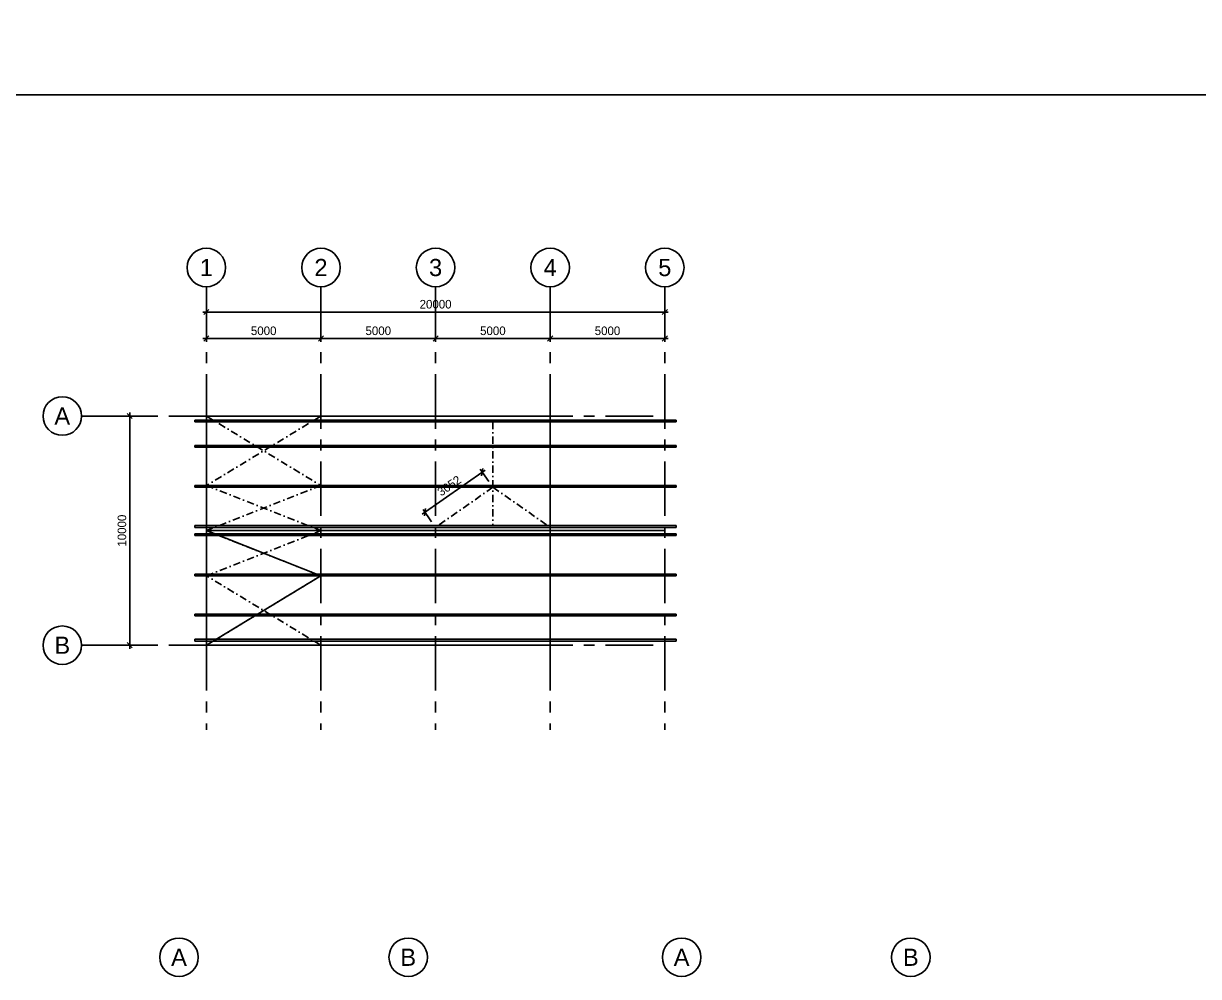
# Model space of a CAD drawing. Header units: millimetres. Extents: x 14826 to 271325, y -311366 to 51265.
# Drawn here: x 128045 to 179307, y -262290 to -220708 of the extents above; entities that cross this region are included whole.
import ezdxf
from ezdxf.enums import TextEntityAlignment as Align

# ---------------------------------------------------------------- set-up
doc = ezdxf.new("R2010")
doc.units = ezdxf.units.MM
doc.linetypes.add('CENTER', pattern=[50.8, 31.75, -6.35, 6.35, -6.35])
doc.linetypes.add('DASHDOT', pattern=[25.4, 12.7, -6.35, 0, -6.35])
for name, color, linetype in [('AUR-CENTRELINES', 6, 'DASHDOT'), ('AUR-DIMS', 7, 'Continuous'), ('AUR-GRID CIRC', 3, 'Continuous'), ('AUR-GRID TEXT', 2, 'Continuous'), ('AUR-GRIDS', 7, 'CENTER')]:
    doc.layers.add(name, color=color, linetype=linetype)
doc.styles.add('ArialN', font='ARIALN.TTF')
doc.dimstyles.new('1-150', dxfattribs={"dimscale": 150, "dimtxt": 2.5, "dimasz": 1.5, "dimexe": 1, "dimexo": 2, "dimgap": 1, "dimtad": 1, "dimdec": 0, "dimzin": 0, "dimdsep": 46, "dimtxsty": 'Standard', "dimblk": 'OBLIQUE', "dimcen": 0, "dimdle": 1, "dimclrd": 7, "dimclre": 7, "dimclrt": 3, "dimadec": 0, "dimazin": 0, "dimtfac": 1, "dimtdec": 0, "dimtix": 1, "dimtmove": 2, "dimatfit": 0, "dimfxl": 6.5, "dimfxlon": 1, "dimtolj": 1, "dimtzin": 0, "dimarcsym": 0})

# ---------------------------------------------------------------- blocks, each defined once
blk = doc.blocks.new('_Oblique')
at = {"color": 0, "linetype": 'ByBlock', "lineweight": -2}
blk.add_line((-0.5, -0.5), (0.5, 0.5), dxfattribs=at)
blk = doc.blocks.new('*D189')
at = {"layer": 'AUR-DIMS', "color": 7, "lineweight": -2, "ltscale": 75, "transparency": 16777216}
for p, q in [((141023, -234177), (141023, -234605)), ((135873, -234455), (141173, -234455)), ((136023, -234434), (136023, -234605))]:
    blk.add_line(p, q, dxfattribs=at)
at = {"layer": 'Defpoints', "color": 0, "ltscale": 75, "transparency": 16777216}
for p in [(136023, -233877, -4742), (141023, -233877), (141023, -234455)]:
    blk.add_point(p, dxfattribs=at)
at = {"layer": 'AUR-DIMS', "color": 7, "lineweight": -2, "ltscale": 75, "transparency": 16777216, "xscale": 225, "yscale": 225, "zscale": 225, "rotation": 180}
blk.add_blockref('_Oblique', (136023, -234455), dxfattribs=at)
at = {"layer": 'AUR-DIMS', "color": 7, "lineweight": -2, "ltscale": 75, "transparency": 16777216, "xscale": 225, "yscale": 225, "zscale": 225}
blk.add_blockref('_Oblique', (141023, -234455), dxfattribs=at)
at = {"layer": 'AUR-DIMS', "color": 3, "ltscale": 75, "transparency": 16777216, "insert": (138523, -234118), "char_height": 375, "attachment_point": 5}
blk.add_mtext('\\A1;5000', dxfattribs=at)
blk = doc.blocks.new('*D190')
at = {"layer": 'AUR-DIMS', "color": 7, "lineweight": -2, "ltscale": 75, "transparency": 16777216}
for p, q in [((146023, -234177), (146023, -234605)), ((140873, -234455), (146173, -234455)), ((141023, -234434), (141023, -234605))]:
    blk.add_line(p, q, dxfattribs=at)
at = {"layer": 'Defpoints', "color": 0, "ltscale": 75, "transparency": 16777216}
for p in [(141023, -233877, -4742), (146023, -233877), (146023, -234455)]:
    blk.add_point(p, dxfattribs=at)
at = {"layer": 'AUR-DIMS', "color": 7, "lineweight": -2, "ltscale": 75, "transparency": 16777216, "xscale": 225, "yscale": 225, "zscale": 225, "rotation": 180}
blk.add_blockref('_Oblique', (141023, -234455), dxfattribs=at)
at = {"layer": 'AUR-DIMS', "color": 7, "lineweight": -2, "ltscale": 75, "transparency": 16777216, "xscale": 225, "yscale": 225, "zscale": 225}
blk.add_blockref('_Oblique', (146023, -234455), dxfattribs=at)
at = {"layer": 'AUR-DIMS', "color": 3, "ltscale": 75, "transparency": 16777216, "insert": (143523, -234118), "char_height": 375, "attachment_point": 5}
blk.add_mtext('\\A1;5000', dxfattribs=at)
blk = doc.blocks.new('*D191')
at = {"layer": 'AUR-DIMS', "color": 7, "lineweight": -2, "ltscale": 75, "transparency": 16777216}
for p, q in [((151023, -234177), (151023, -234605)), ((145873, -234455), (151173, -234455)), ((146023, -234434), (146023, -234605))]:
    blk.add_line(p, q, dxfattribs=at)
at = {"layer": 'Defpoints', "color": 0, "ltscale": 75, "transparency": 16777216}
for p in [(146023, -233877, -4742), (151023, -233877), (151023, -234455)]:
    blk.add_point(p, dxfattribs=at)
at = {"layer": 'AUR-DIMS', "color": 7, "lineweight": -2, "ltscale": 75, "transparency": 16777216, "xscale": 225, "yscale": 225, "zscale": 225, "rotation": 180}
blk.add_blockref('_Oblique', (146023, -234455), dxfattribs=at)
at = {"layer": 'AUR-DIMS', "color": 7, "lineweight": -2, "ltscale": 75, "transparency": 16777216, "xscale": 225, "yscale": 225, "zscale": 225}
blk.add_blockref('_Oblique', (151023, -234455), dxfattribs=at)
at = {"layer": 'AUR-DIMS', "color": 3, "ltscale": 75, "transparency": 16777216, "insert": (148523, -234118), "char_height": 375, "attachment_point": 5}
blk.add_mtext('\\A1;5000', dxfattribs=at)
blk = doc.blocks.new('*D192')
at = {"layer": 'AUR-DIMS', "color": 7, "lineweight": -2, "ltscale": 75, "transparency": 16777216}
for p, q in [((136023, -232495), (136023, -233447)), ((156023, -233187), (156023, -233147)), ((135873, -233297), (156173, -233297))]:
    blk.add_line(p, q, dxfattribs=at)
at = {"layer": 'Defpoints', "color": 0, "ltscale": 75, "transparency": 16777216}
for p in [(136023, -232195), (156023, -233297), (156023, -233316, 4742)]:
    blk.add_point(p, dxfattribs=at)
at = {"layer": 'AUR-DIMS', "color": 7, "lineweight": -2, "ltscale": 75, "transparency": 16777216, "xscale": 225, "yscale": 225, "zscale": 225, "rotation": 180}
blk.add_blockref('_Oblique', (136023, -233297), dxfattribs=at)
at = {"layer": 'AUR-DIMS', "color": 7, "lineweight": -2, "ltscale": 75, "transparency": 16777216, "xscale": 225, "yscale": 225, "zscale": 225}
blk.add_blockref('_Oblique', (156023, -233297), dxfattribs=at)
at = {"layer": 'AUR-DIMS', "color": 3, "ltscale": 75, "transparency": 16777216, "insert": (146023, -232959), "char_height": 375, "attachment_point": 5}
blk.add_mtext('\\A1;20000', dxfattribs=at)
blk = doc.blocks.new('*D197')
at = {"layer": 'AUR-DIMS', "color": 7, "lineweight": -2, "ltscale": 75, "transparency": 16777216}
for p, q in [((133654, -237836), (132529, -237836)), ((132679, -237686), (132679, -247986)), ((133654, -247836), (132529, -247836))]:
    blk.add_line(p, q, dxfattribs=at)
at = {"layer": 'Defpoints', "color": 0, "ltscale": 75, "transparency": 16777216}
for p in [(134039, -237836), (132679, -247836), (134039, -247836)]:
    blk.add_point(p, dxfattribs=at)
at = {"layer": 'AUR-DIMS', "color": 7, "lineweight": -2, "ltscale": 75, "transparency": 16777216, "xscale": 225, "yscale": 225, "zscale": 225}
for p, rotation in [((132679, -237836), 90), ((132679, -247836), 270)]:
    blk.add_blockref('_Oblique', p, dxfattribs=dict(at, rotation=rotation))
at = {"layer": 'AUR-DIMS', "color": 3, "ltscale": 75, "transparency": 16777216, "insert": (132341, -242836), "char_height": 375, "attachment_point": 5, "rotation": 90}
blk.add_mtext('\\A1;10000', dxfattribs=at)
blk = doc.blocks.new('*D201')
at = {"layer": 'AUR-DIMS', "color": 7, "lineweight": -2, "ltscale": 75, "transparency": 16777216}
for p, q in [((145438, -242118), (148184, -240196)), ((148351, -240697), (147975, -240160)), ((145851, -242447), (145475, -241910))]:
    blk.add_line(p, q, dxfattribs=at)
at = {"layer": 'Defpoints', "color": 0, "ltscale": 75, "transparency": 16777216}
for p in [(148061, -240282), (148523, -240943), (146023, -242693)]:
    blk.add_point(p, dxfattribs=at)
at = {"layer": 'AUR-DIMS', "color": 7, "lineweight": -2, "ltscale": 75, "transparency": 16777216, "xscale": 225, "yscale": 225, "zscale": 225}
for p, rotation in [((148061, -240282), 34.99190042051289), ((145561, -242032), 214.9919004205129)]:
    blk.add_blockref('_Oblique', p, dxfattribs=dict(at, rotation=rotation))
at = {"layer": 'AUR-DIMS', "color": 3, "ltscale": 75, "transparency": 16777216, "insert": (146617, -240881), "char_height": 375, "attachment_point": 5, "rotation": 34.9919}
blk.add_mtext('\\A1;3052', dxfattribs=at)
blk = doc.blocks.new('*D203')
at = {"layer": 'AUR-DIMS', "color": 7, "lineweight": -2, "ltscale": 75, "transparency": 16777216}
for p, q in [((156023, -234177), (156023, -234605)), ((150873, -234455), (156173, -234455)), ((151023, -234434), (151023, -234605))]:
    blk.add_line(p, q, dxfattribs=at)
at = {"layer": 'Defpoints', "color": 0, "ltscale": 75, "transparency": 16777216}
for p in [(151023, -233877, -4742), (156023, -233877), (156023, -234455)]:
    blk.add_point(p, dxfattribs=at)
at = {"layer": 'AUR-DIMS', "color": 7, "lineweight": -2, "ltscale": 75, "transparency": 16777216, "xscale": 225, "yscale": 225, "zscale": 225, "rotation": 180}
blk.add_blockref('_Oblique', (151023, -234455), dxfattribs=at)
at = {"layer": 'AUR-DIMS', "color": 7, "lineweight": -2, "ltscale": 75, "transparency": 16777216, "xscale": 225, "yscale": 225, "zscale": 225}
blk.add_blockref('_Oblique', (156023, -234455), dxfattribs=at)
at = {"layer": 'AUR-DIMS', "color": 3, "ltscale": 75, "transparency": 16777216, "insert": (153523, -234118), "char_height": 375, "attachment_point": 5}
blk.add_mtext('\\A1;5000', dxfattribs=at)

msp = doc.modelspace()

# ---------------------------------------------------------------- linework, layer by layer
at = {"color": 1}
for p, q in [((135523.2, -238021), (135523.2, -238094.8)), ((135523.2, -238021), (156523.2, -238021)), ((135523.2, -238094.8), (156523.2, -238094.8)), ((156523.2, -238021), (156523.2, -238094.8)), ((135523.2, -239120.7), (135523.2, -239192.5)), ((135523.2, -239120.7), (156523.2, -239120.7)), ((135523.2, -239192.5), (156523.2, -239192.5)), ((156523.2, -239120.7), (156523.2, -239192.5)), ((135523.2, -240871), (135523.2, -240942.9)), ((135523.2, -240871), (156523.2, -240871)), ((156523.2, -240871), (156523.2, -240942.9)), ((135523.2, -240942.9), (156523.2, -240942.9)), ((135523.2, -242619), (135523.2, -242692.9)), ((135523.2, -242619), (156523.2, -242619)), ((135523.2, -242692.9), (156523.2, -242692.9)), ((135523.2, -243053.5), (135523.2, -242979.6)), ((135523.2, -242979.6), (156523.2, -242979.6)), ((156523.2, -242619), (156523.2, -242692.9)), ((156523.2, -243053.5), (156523.2, -242979.6)), ((135523.2, -243053.5), (156523.2, -243053.5)), ((135523.2, -244801.5), (135523.2, -244729.6)), ((135523.2, -244729.6), (156523.2, -244729.6)), ((135523.2, -244801.5), (156523.2, -244801.5)), ((156523.2, -244801.5), (156523.2, -244729.6)), ((135523.2, -246551.8), (135523.2, -246480)), ((135523.2, -246480), (156523.2, -246480)), ((135523.2, -246551.8), (156523.2, -246551.8)), ((156523.2, -246551.8), (156523.2, -246480)), ((135523.2, -247651.5), (135523.2, -247577.6)), ((135523.2, -247577.6), (156523.2, -247577.6)), ((156523.2, -247651.5), (156523.2, -247577.6)), ((135523.2, -247651.5), (156523.2, -247651.5))]:
    msp.add_line(p, q, dxfattribs=at)
at = {"color": 2}
msp.add_line((136023.2, -242836.2), (156023.2, -242836.2), dxfattribs=at)
at = {"color": 1}
for points in [[(239598.5, -136284.5), (26795.1, -136284.5), (26795.1, -223825.1), (239598.5, -223825.1)], [(239598.5, -223825.1), (26795.1, -223825.1), (26795.1, -311365.6), (239598.5, -311365.6)]]:
    msp.add_lwpolyline(points, close=True, dxfattribs=at)
msp.add_lwpolyline([(136023.2, -247836.2), (141023.2, -244801.5), (136023.2, -242836.2)], dxfattribs=at)
at = {"layer": 'AUR-CENTRELINES', "ltscale": 25}
for p, q in [((136023.2, -237836.2), (141023.2, -240871)), ((141023.2, -237836.2), (136023.2, -240871)), ((141023.2, -240871), (136023.2, -242836.2)), ((136023.2, -240871), (141023.2, -242836.2)), ((141023.2, -244801.5), (136023.2, -242836.2)), ((136023.2, -244801.5), (141023.2, -242836.2)), ((136023.2, -247836.2), (141023.2, -244801.5)), ((141023.2, -247836.2), (136023.2, -244801.5))]:
    msp.add_line(p, q, dxfattribs=at)
at = {"layer": 'AUR-CENTRELINES', "color": 2, "ltscale": 25}
for p, q in [((148523.2, -238094.8), (148523.2, -242619)), ((148523.2, -240942.9), (146023.2, -242692.9)), ((148523.2, -240942.9), (151023.2, -242692.9))]:
    msp.add_line(p, q, dxfattribs=at)
at = {"layer": 'AUR-GRID CIRC'}
for centre in [(136023.2, -231355.5, -4741.5), (141023.2, -231355.5, -4741.5), (146023.2, -231355.5, -4741.5), (151023.2, -231355.5, -4741.5), (156023.2, -231355.5, -4741.5), (129736.3, -237836.2, -4741.5), (129736.3, -247836.2, -4741.5), (134829.3, -261450.4, -4741.5), (144829.3, -261450.4, -4741.5), (156756.4, -261450.4, -4741.5), (166756.4, -261450.4, -4741.5)]:
    msp.add_circle(centre, 840, dxfattribs=at)
at = {"layer": 'AUR-GRIDS', "ltscale": 75}
for p, q in [((136023.2, -232195.5), (136023.2, -251532)), ((141023.2, -232195.5), (141023.2, -251532)), ((146023.2, -232195.5), (146023.2, -251532)), ((151023.2, -232195.5), (151023.2, -251532)), ((156023.2, -232195.5), (156023.2, -251532)), ((130576.3, -237836.2), (155520.1, -237836.2)), ((136023.2, -247836.2), (136023.2, -237836.2)), ((136023.2, -237836.2), (151023.2, -237836.2)), ((151023.2, -237836.2), (151023.2, -247836.2)), ((130576.3, -247836.2), (155520.1, -247836.2)), ((136023.2, -247836.2), (151023.2, -247836.2))]:
    msp.add_line(p, q, dxfattribs=at)

# ---------------------------------------------------------------- texts
at = {"layer": 'AUR-GRID TEXT', "color": 7, "style": 'ArialN', "width": 1.2}
for s, p in [('1', (136023.2, -231355.5, -4741.5)), ('2', (141023.2, -231355.5, -4741.5)), ('3', (146023.2, -231355.5, -4741.5)), ('4', (151023.2, -231355.5, -4741.5)), ('5', (156023.2, -231355.5, -4741.5)), ('A', (129736.3, -237836.2, -4741.5)), ('B', (129736.3, -247836.2, -4741.5)), ('A', (134829.3, -261450.4, -4741.5)), ('B', (144829.3, -261450.4, -4741.5)), ('A', (156756.4, -261450.4, -4741.5)), ('B', (166756.4, -261450.4, -4741.5))]:
    msp.add_text(s, height=750, dxfattribs=at).set_placement(p, align=Align.MIDDLE_CENTER)

# ---------------------------------------------------------------- dimensions: what is measured, and where the dimension line sits
at = {"layer": 'AUR-DIMS', "ltscale": 75}
for base, p1, p2, picture, middle in [((156023.2, -233296.6, -4741.5), (136023.2, -232195.5, -4741.5), (156023.2, -233316), '*D192', (146023.2, -232959.1, -4741.5)), ((141023.2, -234455.2), (136023.2, -233876.7, -4741.5), (141023.2, -233876.7), '*D189', (138523.2, -234117.7)), ((146023.2, -234455.2), (141023.2, -233876.7, -4741.5), (146023.2, -233876.7), '*D190', (143523.2, -234117.7)), ((151023.2, -234455.2), (146023.2, -233876.7, -4741.5), (151023.2, -233876.7), '*D191', (148523.2, -234117.7)), ((156023.2, -234455.2), (151023.2, -233876.7, -4741.5), (156023.2, -233876.7), '*D203', (153523.2, -234117.7))]:
    dim = msp.add_linear_dim(base=base, p1=p1, p2=p2, dimstyle='1-150', dxfattribs=at)
    dim.commit()
    dim.dimension.update_dxf_attribs({"geometry": picture, "text_midpoint": middle})
dim = msp.add_linear_dim(base=(132678.8, -247836.2), p1=(134039.3, -237836.2), p2=(134039.3, -247836.2), angle=90, dimstyle='1-150', dxfattribs=at)
dim.commit()
dim.dimension.update_dxf_attribs({"geometry": '*D197', "text_midpoint": (132341.3, -242836.2)})
dim = msp.add_aligned_dim(p1=(146023.2, -242692.9), p2=(148523.2, -240942.9), distance=806.2, dimstyle='1-150', dxfattribs=at)
dim.commit()
dim.dimension.update_dxf_attribs({"geometry": '*D201', "text_midpoint": (146617.3, -240880.9)})

doc.saveas('drawing.dxf')
